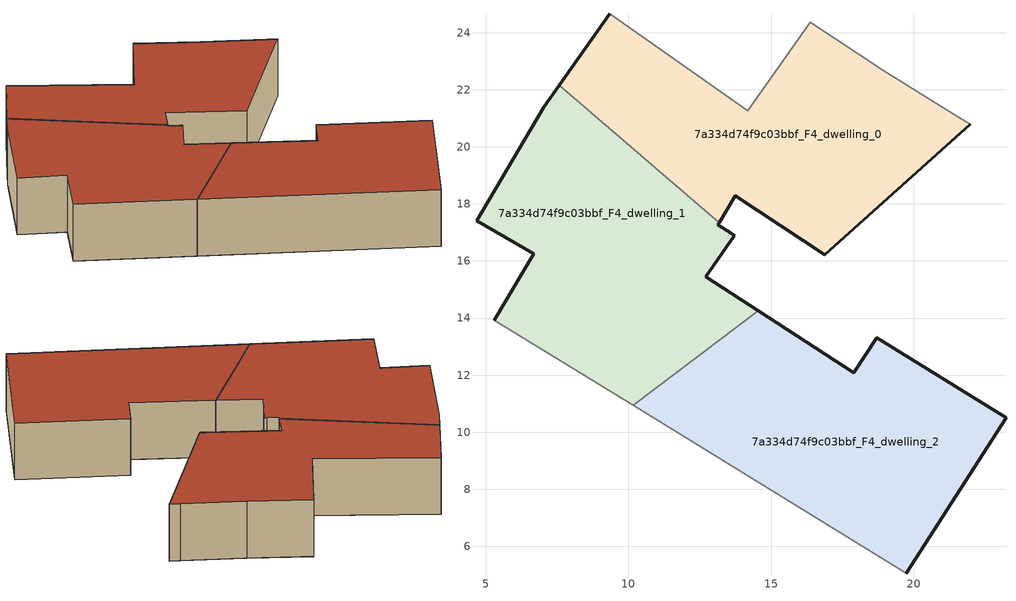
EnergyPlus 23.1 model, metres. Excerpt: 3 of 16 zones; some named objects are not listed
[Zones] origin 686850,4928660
7a334d74f9c03bbf_F4_dwelling_0
 floor to 7a334d74f9c03bbf_F3_dwelling_0 (EU_floor_Construction): 21.98,20.79 21.55,21.06 18.95,22.67 16.37,24.36 14.19,21.26 9.34,24.66 7.58,22.15 13.17,17.33 13.74,18.29 16.89,16.21 z12
 wall outside (EU_wall_Construction): 21.98,20.79 16.89,16.21 13.74,18.29 13.18,17.33 / 7.58,22.15 9.34,24.66 z12:15
 wall adiabatic (EU_wall_Construction): 9.34,24.66 14.19,21.26 16.37,24.36 18.95,22.67 21.55,21.06 21.98,20.79 z12:15
 wall to 7a334d74f9c03bbf_F4_dwelling_1 (EU_wall_Construction): 13.17,17.33 7.58,22.15 z12:15
 roof outside (EU_roof_Construction): 18.95,22.67 21.55,21.06 21.98,20.79 16.89,16.21 13.74,18.29 13.18,17.33 7.58,22.15 9.34,24.66 14.19,21.26 16.37,24.36 z15
7a334d74f9c03bbf_F4_dwelling_1
 floor to 7a334d74f9c03bbf_F3_dwelling_1 (EU_floor_Construction): 14.54,14.26 12.72,15.45 13.71,16.88 13.72,16.89 13.6,16.97 13.14,17.27 13.17,17.33 7.58,22.15 7.04,21.38 4.68,17.41 6.68,16.26 5.31,13.92 10.17,10.94 z12
 wall outside (EU_wall_Construction): 13.18,17.33 13.14,17.27 13.6,16.97 13.72,16.89 13.71,16.88 12.72,15.45 14.54,14.26 / 5.31,13.92 6.68,16.26 4.68,17.41 7.04,21.38 7.58,22.15 z12:15
 wall adiabatic (EU_wall_Construction): 10.17,10.94 5.31,13.92 z12:15
 wall to 7a334d74f9c03bbf_F4_dwelling_2 (EU_wall_Construction): 14.54,14.26 10.17,10.94 z12:15
 roof outside (EU_roof_Construction): 13.18,17.33 13.14,17.27 13.6,16.97 13.72,16.89 13.71,16.88 12.72,15.45 14.54,14.26 10.17,10.94 5.31,13.92 6.68,16.26 4.68,17.41 7.04,21.38 7.58,22.15 z15
7a334d74f9c03bbf_F4_dwelling_2
 floor to 7a334d74f9c03bbf_F3_dwelling_2 (EU_floor_Construction): 19.74,5.06 23.23,10.51 18.69,13.31 17.9,12.08 14.54,14.26 10.17,10.94 z12
 wall outside (EU_wall_Construction): 14.54,14.26 17.9,12.08 18.69,13.31 23.23,10.51 19.74,5.06 z12:15
 wall adiabatic (EU_wall_Construction): 19.74,5.06 10.17,10.94 z12:15
 roof outside (EU_roof_Construction): 23.23,10.51 19.74,5.06 10.17,10.94 14.54,14.26 17.9,12.08 18.69,13.31 z15
[Building]
EU S2 Campaign: North Axis=0; Terrain=City; Solar Distribution=FullExterior
[Site:Location]
Bologna: Latitude=44.5; Longitude=11.25; Time Zone=1; Elevation=37
[SizingPeriod:WeatherFileDays]
AnnualSizingPeriod: Begin Month=1; Begin Day of Month=1; End Month=12; End Day of Month=31; Day of Week for Start Day=Monday; Use Weather File Daylight Saving Period=No; Use Weather File Rain and Snow Indicators=No
[MATERIAL]
EU_InternalMass_Material: Roughness=MediumRough; Thickness=0.1; Conductivity=1; Density=1800; Specific Heat=900; Thermal Absorptance=0.9; Solar Absorptance=0.7; Visible Absorptance=0.7
[MATERIAL:NOMASS] Roughness=MediumRough; Thermal Absorptance=0.9; Solar Absorptance=0.7; Visible Absorptance=0.7
Name | Thermal Resistance
EU_wall_NoMass | 0.905828
EU_roof_NoMass | 0.37593
EU_floor_NoMass | 0.67114
[CONSTRUCTION]
EU_wall_Construction: EU_wall_NoMass
EU_roof_Construction: EU_roof_NoMass
EU_floor_Construction: EU_floor_NoMass
EU_InternalMass_Construction: EU_InternalMass_Material
[ZONE] Type=1; Multiplier=1; Ceiling Height=autocalculate; Floor Area=autocalculate; Part of Total Floor Area=Yes
Name | Volume
7a334d74f9c03bbf_F4_dwelling_0 | 179.147
7a334d74f9c03bbf_F4_dwelling_1 | 179.15
7a334d74f9c03bbf_F4_dwelling_2 | 179.157
[INTERNALMASS] Construction=EU_InternalMass_Construction
Name | Zone or ZoneList | Surface Area
7a334d74f9c03bbf_F4_dwelling_0_EU_InternalMass | 7a334d74f9c03bbf_F4_dwelling_0 | 79.6226
7a334d74f9c03bbf_F4_dwelling_1_EU_InternalMass | 7a334d74f9c03bbf_F4_dwelling_1 | 79.2943
7a334d74f9c03bbf_F4_dwelling_2_EU_InternalMass | 7a334d74f9c03bbf_F4_dwelling_2 | 79.9504
[OTHEREQUIPMENT] Fuel Type=Electricity; Design Level Calculation Method=Watts/Area; Power per Zone Floor Area=1; Fraction Latent=0; Fraction Radiant=0; Fraction Lost=0; Carbon Dioxide Generation Rate=0; EndUse Subcategory=EU_Step8_InternalGains
Name | Zone or ZoneList or Space or SpaceList | Schedule
EU_Step8_InternalGain_7a334d74f9c03bbf_F4_dwelling_0_f000 | 7a334d74f9c03bbf_F4_dwelling_0 | EU_Step8_GainSchedule_7a334d74f9c03bbf_F4_dwelling_0_f000
EU_Step8_InternalGain_7a334d74f9c03bbf_F4_dwelling_1_f000 | 7a334d74f9c03bbf_F4_dwelling_1 | EU_Step8_GainSchedule_7a334d74f9c03bbf_F4_dwelling_1_f000
EU_Step8_InternalGain_7a334d74f9c03bbf_F4_dwelling_2_f000 | 7a334d74f9c03bbf_F4_dwelling_2 | EU_Step8_GainSchedule_7a334d74f9c03bbf_F4_dwelling_2_f000
[ZONEVENTILATION:DESIGNFLOWRATE] Schedule=EU_AlwaysOn; Design Flow Rate Calculation Method=AirChanges/Hour; Air Changes per Hour=0.73129; Ventilation Type=Natural; Fan Pressure Rise=0; Fan Total Efficiency=1; Constant Term Coefficient=1; Temperature Term Coefficient=0; Velocity Term Coefficient=0; Velocity Squared Term Coefficient=0; Minimum Indoor Temperature=-100; Maximum Indoor Temperature=100; Delta Temperature=-100; Minimum Outdoor Temperature=-100; Maximum Outdoor Temperature=100; Maximum Wind Speed=40
Name | Zone or ZoneList or Space or SpaceList
EU_ConstantAir_7a334d74f9c03bbf_F4_dwelling_0 | 7a334d74f9c03bbf_F4_dwelling_0
EU_ConstantAir_7a334d74f9c03bbf_F4_dwelling_1 | 7a334d74f9c03bbf_F4_dwelling_1
EU_ConstantAir_7a334d74f9c03bbf_F4_dwelling_2 | 7a334d74f9c03bbf_F4_dwelling_2
[HVACTEMPLATE:ZONE:IDEALLOADSAIRSYSTEM] System Availability Schedule=EU_AlwaysOn; Maximum Heating Supply Air Temperature=50; Minimum Cooling Supply Air Temperature=13; Maximum Heating Supply Air Humidity Ratio=0.0156; Minimum Cooling Supply Air Humidity Ratio=0.0077; Heating Limit=NoLimit; Cooling Limit=NoLimit; Heating Availability Schedule=EU_AlwaysOn; Cooling Availability Schedule=EU_CoolingOff; Dehumidification Control Type=ConstantSensibleHeatRatio; Cooling Sensible Heat Ratio=0.7; Dehumidification Setpoint=60; Humidification Control Type=None; Humidification Setpoint=30; Outdoor Air Method=None; Outdoor Air Flow Rate per Person=0.00944; Outdoor Air Flow Rate per Zone Floor Area=0; Outdoor Air Flow Rate per Zone=0; Demand Controlled Ventilation Type=None; Outdoor Air Economizer Type=NoEconomizer; Heat Recovery Type=None; Sensible Heat Recovery Effectiveness=0.7; Latent Heat Recovery Effectiveness=0.65
Name | Template Thermostat
7a334d74f9c03bbf_F4_dwelling_0 | EU_HeatOnly_7a334d74f9c03bbf_F4_dwelling_0
7a334d74f9c03bbf_F4_dwelling_1 | EU_HeatOnly_7a334d74f9c03bbf_F4_dwelling_1
7a334d74f9c03bbf_F4_dwelling_2 | EU_HeatOnly_7a334d74f9c03bbf_F4_dwelling_2
[SIZING:ZONE] Zone Cooling Design Supply Air Temperature Input Method=SupplyAirTemperature; Zone Cooling Design Supply Air Temperature=13; Zone Heating Design Supply Air Temperature Input Method=SupplyAirTemperature; Zone Heating Design Supply Air Temperature=50; Zone Cooling Design Supply Air Humidity Ratio=0.008; Zone Heating Design Supply Air Humidity Ratio=0.008; Cooling Design Air Flow Method=DesignDay; Cooling Design Air Flow Rate=0; Cooling Minimum Air Flow per Zone Floor Area=0.000762; Cooling Minimum Air Flow=0; Cooling Minimum Air Flow Fraction=0.2; Heating Design Air Flow Method=DesignDay; Heating Design Air Flow Rate=0; Heating Maximum Air Flow per Zone Floor Area=0.002032; Heating Maximum Air Flow=0.141576; Heating Maximum Air Flow Fraction=0.3; Account for Dedicated Outdoor Air System=No; Dedicated Outdoor Air System Control Strategy=NeutralSupplyAir; Dedicated Outdoor Air Low Setpoint Temperature for Design=autosize; Dedicated Outdoor Air High Setpoint Temperature for Design=autosize; Zone Load Sizing Method=Sensible Load Only No Latent Load; Zone Latent Cooling Design Supply Air Humidity Ratio Input Method=HumidityRatioDifference; Zone Cooling Design Supply Air Humidity Ratio Difference=0.005; Zone Latent Heating Design Supply Air Humidity Ratio Input Method=HumidityRatioDifference; Zone Humidification Design Supply Air Humidity Ratio Difference=0.005
7a334d74f9c03bbf_F4_dwelling_0; 7a334d74f9c03bbf_F4_dwelling_1; 7a334d74f9c03bbf_F4_dwelling_2
[SCHEDULE:CONSTANT]
Name | Hourly Value
EU_AlwaysOn | 1
EU_CoolingOff | 0
[SCHEDULE:FILE] Column Number=1; Rows to Skip at Top=0; Number of Hours of Data=8760; Column Separator=Comma; Interpolate to Timestep=No; Minutes per Item=60; Adjust Schedule for Daylight Savings=Yes
Name | File
EU_Step8_GainSchedule_7a334d74f9c03bbf_F4_dwelling_0_f000 | ../../schedules/7a334d74f9c03bbf/7a334d74f9c03bbf_F4_dwelling_0_f000_gain.csv
EU_Step8_GainSchedule_7a334d74f9c03bbf_F4_dwelling_1_f000 | ../../schedules/7a334d74f9c03bbf/7a334d74f9c03bbf_F4_dwelling_1_f000_gain.csv
EU_Step8_GainSchedule_7a334d74f9c03bbf_F4_dwelling_2_f000 | ../../schedules/7a334d74f9c03bbf/7a334d74f9c03bbf_F4_dwelling_2_f000_gain.csv
